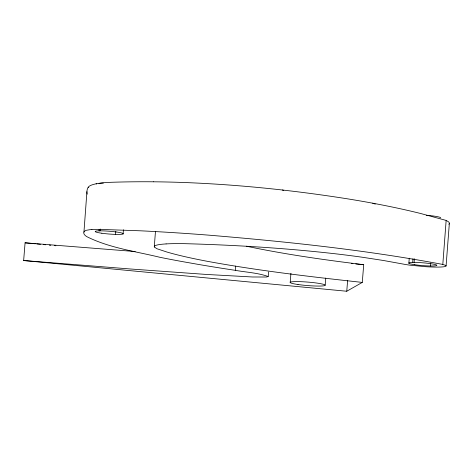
<?xml version="1.0" encoding="UTF-8"?>
<svg xmlns="http://www.w3.org/2000/svg" width="473" height="473" viewBox="0 0 473 473"><rect width="100%" height="100%" fill="white"/><g stroke="black" fill="none" stroke-linecap="round" stroke-linejoin="round"><path stroke-width="0.71" d="M83.946 232.095L86.926 191.671M166.1 243.914A64.99 6.456 4.6 0 1 178.906 243.607A58.983 5.859 4.6 0 1 185.463 243.684C236.565 245.091 287.643 248.254 338.426 254.143A144.673 14.367 4.6 0 1 362.076 257.206L383.319 260.469L405.562 264.508A25.838 2.566 4.6 0 0 409.86 265.152L425.192 266.666A23.709 2.353 4.6 0 0 430.312 266.943A24.596 2.442 4.6 0 0 444.242 266.713A23.739 2.359 4.6 0 0 445.927 266.21A24.797 2.46 4.6 0 0 445.619 265.4L442.805 264.437L446.14 220.536A24.401 4.919 3.7 0 1 448.771 224.226M446.092 265.82L449.35 223.315M246.403 246.214C285.166 254.356 324.407 259.919 363.707 264.697L362.283 282.411C310.566 276.735 258.814 270.763 207.612 261.362A239.326 23.768 4.6 0 1 166.709 251.967L156.93 248.733L154.275 246.959L155.463 231.498M362.283 282.411L346.762 291.244L23.65 260.528L25.075 242.82L135.183 251.53M99.218 229.381C97.816 231.664 101.648 231.137 100.252 229.044M115.56 234.389L115.802 231.403M123.098 233.952L123.435 229.772M23.65 260.528L130.164 268.971L206.435 274.452L252.47 276.983L266.364 277.024L268.268 276.551C257.797 272.773 246.303 272.312 235.335 270.343L235.678 266.092M268.232 276.398L268.587 271.969M290.191 282.523L290.93 273.311M325.182 285.136L325.749 278.053M346.762 291.244L347.614 280.619M408.855 263.26L409.263 258.223M412.693 262.432L412.988 258.778M414.1 262.414L414.395 258.755M430.448 265.997L430.684 263.065M103.368 183.098L102.943 183.104A14.089 1.401 4.6 0 0 99.011 183.766M351.445 263.532L352.888 263.668M355.773 263.946L363.707 264.697M25.075 242.82L35.357 243.796M36.823 243.938L40.495 244.287M43.433 244.565L45.639 244.772M49.31 245.12L50.777 245.262M54.448 245.611L55.915 245.753M446.145 220.418L420.586 213.483A305.7 61.75 3.7 0 0 372.718 203.189A307.551 62.123 3.7 0 0 346.289 198.642C292.651 190.229 238.546 184.6 184.287 182.513A236.512 47.773 3.7 0 0 153.323 181.798M87.227 194.155A207.269 41.866 3.7 0 1 88.173 187.332L88.806 187.426M442.805 264.437C365.434 249.915 287.022 241.668 208.617 235.14A239.888 23.827 4.6 0 0 157.219 231.675A232.929 23.136 4.6 0 0 140.546 230.806L98.68 229.346A40.376 4.009 4.6 0 0 91.904 229.553M282.369 190.016L283.776 190.4M96.143 183.796L96.723 183.956M372.706 203.195L375.278 204.1M154.275 246.959L154.701 245.936A64.689 6.427 4.6 0 1 160.696 244.393A62.749 6.232 4.6 0 1 166.106 243.92M88.173 187.332A39.98 8.076 3.7 0 1 110.717 182.312A244.571 49.399 3.7 0 1 153.317 181.792M235.335 270.343A389.492 38.685 4.6 0 1 199.399 264.596L182.791 261.675A377.513 37.497 4.6 0 1 159.773 257.265C135.302 251.305 109.423 247.994 86.695 236.601A209.35 20.794 4.6 0 1 84.466 231.256L85.891 230.375L89.616 229.736A39.247 3.896 4.6 0 1 91.904 229.553M426.469 215.286A14.066 1.395 4.6 0 1 440.6 217.929M101.855 233.242A14.089 1.401 4.6 0 0 123.252 233.786A14.089 1.401 4.6 0 0 102.54 230.865A14.089 1.401 4.6 0 0 101.855 233.242M297.99 284.515A17.572 1.744 4.6 0 0 325.17 285.331A17.572 1.744 4.6 0 0 299.9 281.642A17.572 1.744 4.6 0 0 297.99 284.515M414.78 264.72A14.089 1.401 4.6 0 0 436.804 265.442A14.089 1.401 4.6 0 0 416.843 262.462A14.089 1.401 4.6 0 0 414.78 264.72"/></g></svg>
